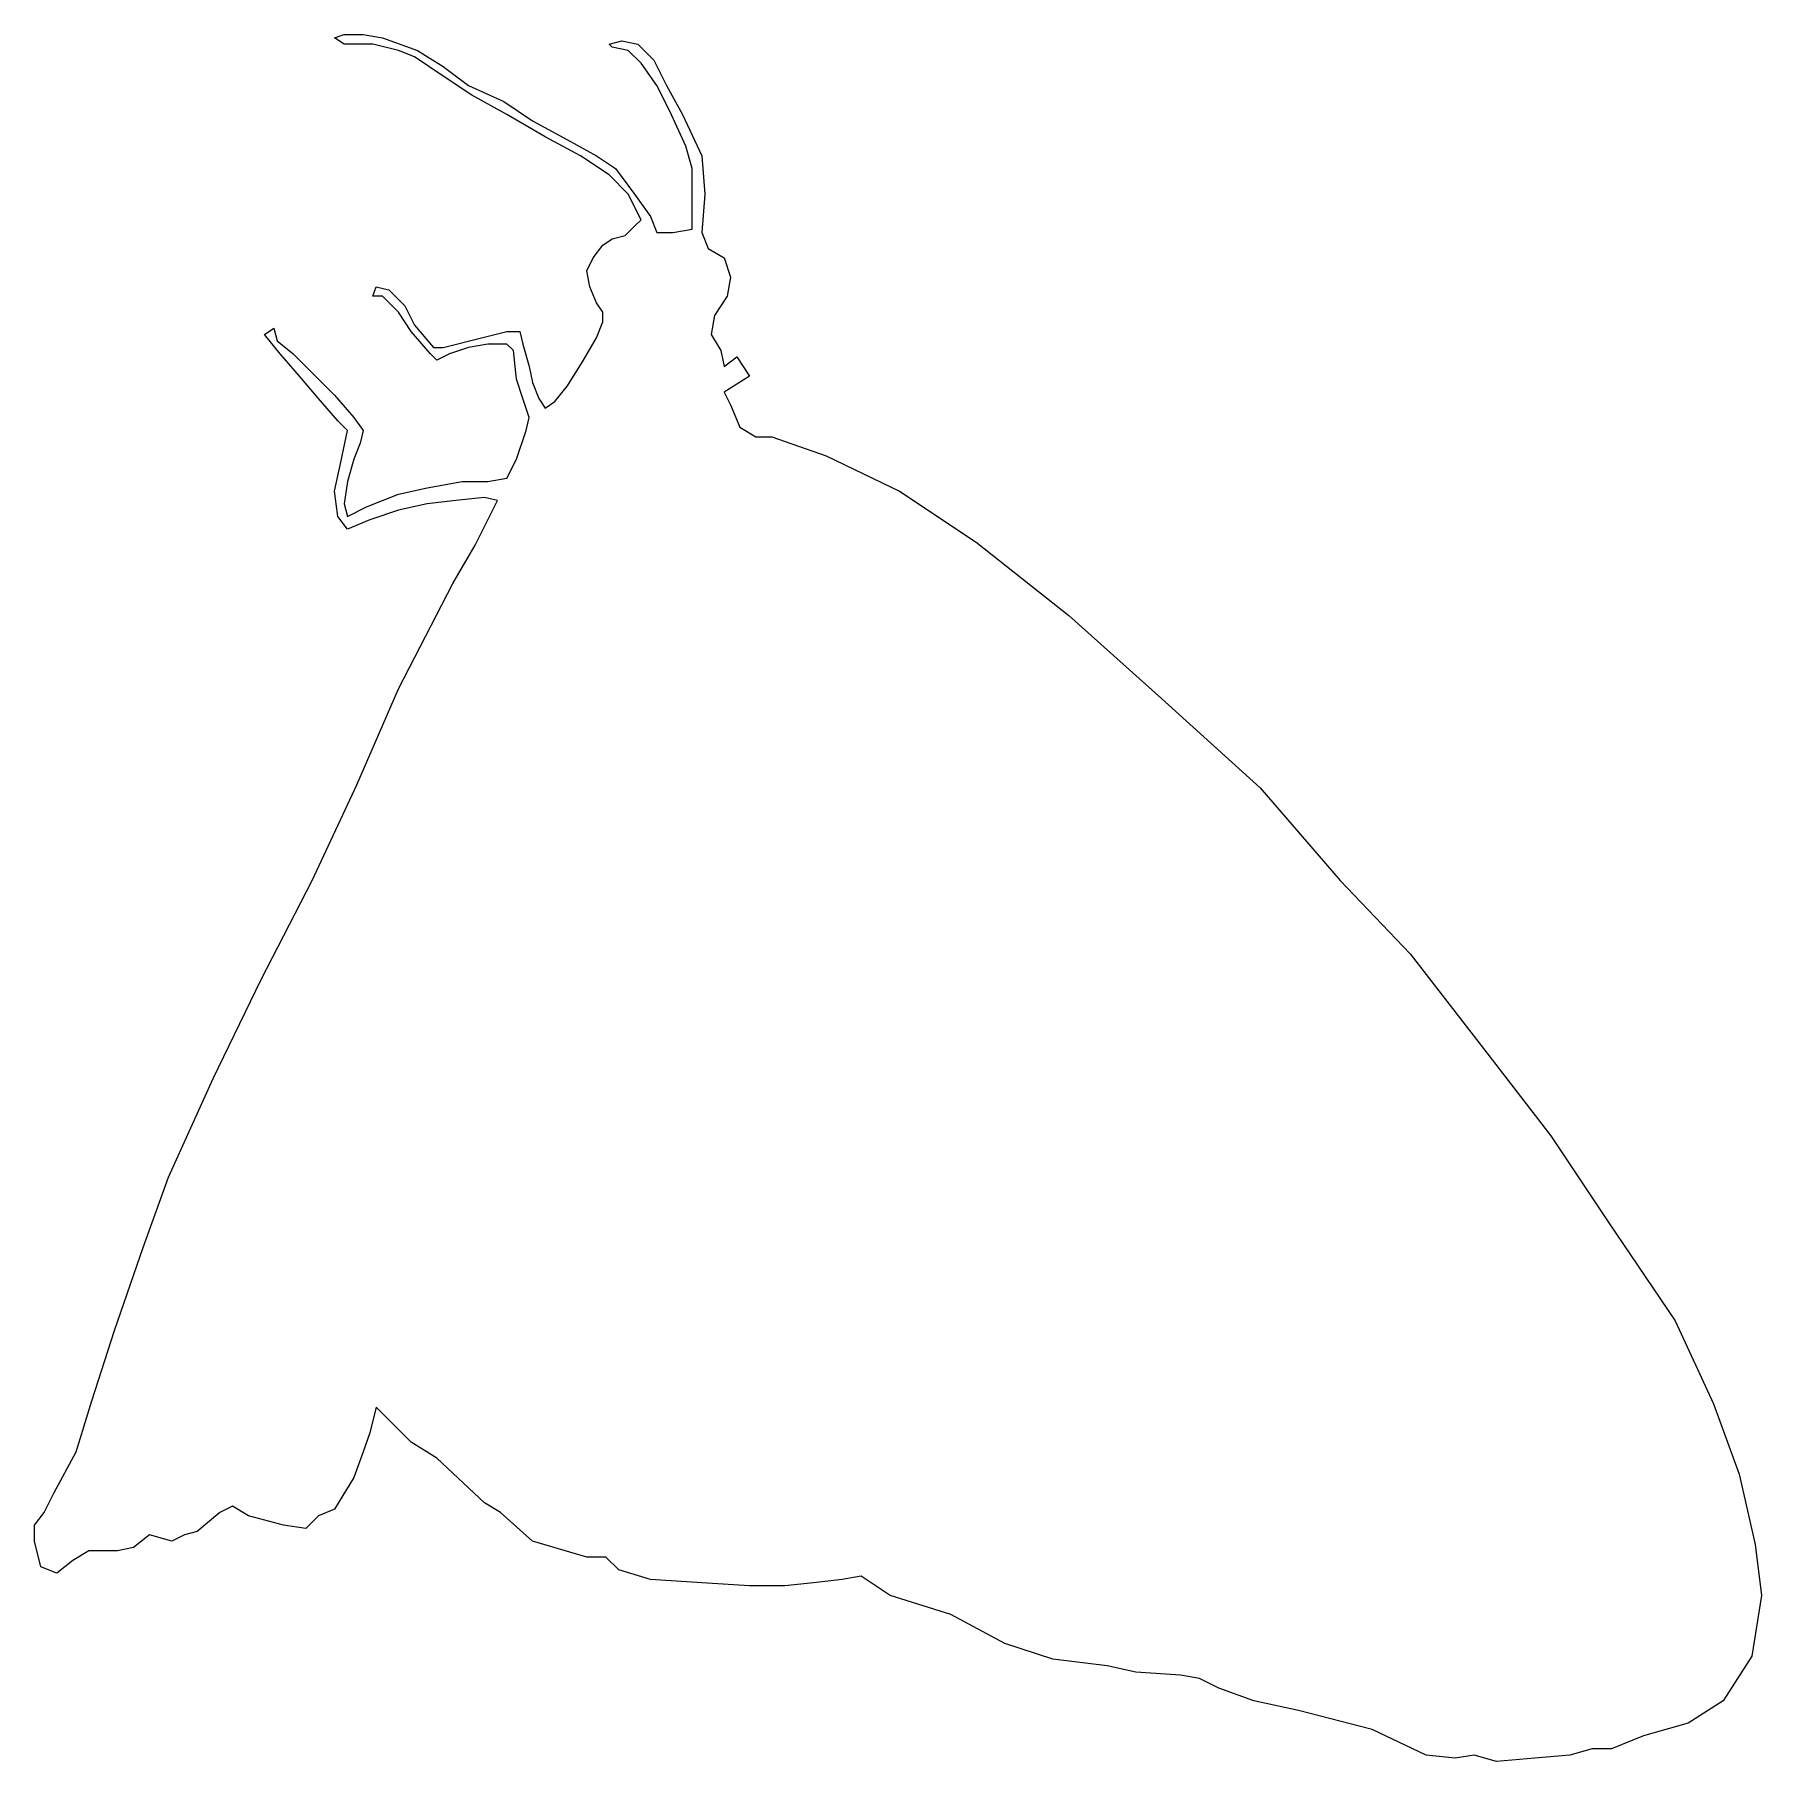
# Model space of a CAD drawing. Header units: centimetres. Extents: x -6.9 to 7.4, y -5.1 to 9.2.
import ezdxf

# ---------------------------------------------------------------- set-up
doc = ezdxf.new("R2010")
doc.units = ezdxf.units.CM
doc.header["$MEASUREMENT"] = 0
doc.layers.add('Layer 1', color=7, linetype='Continuous')

msp = doc.modelspace()

# ---------------------------------------------------------------- linework, layer by layer
at = {"layer": 'Layer 1'}
msp.add_open_spline([(-1.40825, 7.58561), (-1.40825, 7.58561), (-1.38176, 7.90311), (-1.38176, 7.90311), (-1.38176, 7.90311), (-1.38176, 7.90311), (-1.40825, 8.22061), (-1.40825, 8.22061), (-1.40825, 8.22061), (-1.40825, 8.22061), (-1.567, 8.56458), (-1.567, 8.56458), (-1.567, 8.56458), (-1.567, 8.56458), (-1.69926, 8.8027), (-1.69926, 8.8027), (-1.69926, 8.8027), (-1.69926, 8.8027), (-1.8051, 9.01436), (-1.8051, 9.01436), (-1.8051, 9.01436), (-1.8051, 9.01436), (-1.93741, 9.14667), (-1.93741, 9.14667), (-1.93741, 9.14667), (-1.93741, 9.14667), (-2.06969, 9.17311), (-2.06969, 9.17311), (-2.06969, 9.17311), (-2.06969, 9.17311), (-2.17551, 9.14667), (-2.17551, 9.14667), (-2.17551, 9.14667), (-2.17551, 9.14667), (-2.14907, 9.1202), (-2.14907, 9.1202), (-2.14907, 9.1202), (-2.14907, 9.1202), (-2.01676, 9.09376), (-2.01676, 9.09376), (-2.01676, 9.09376), (-2.01676, 9.09376), (-1.91094, 8.98792), (-1.91094, 8.98792), (-1.91094, 8.98792), (-1.91094, 8.98792), (-1.77866, 8.8027), (-1.77866, 8.8027), (-1.77866, 8.8027), (-1.77866, 8.8027), (-1.67282, 8.59104), (-1.67282, 8.59104), (-1.67282, 8.59104), (-1.67282, 8.59104), (-1.54051, 8.30001), (-1.54051, 8.30001), (-1.54051, 8.30001), (-1.54051, 8.30001), (-1.4876, 8.11479), (-1.4876, 8.11479), (-1.4876, 8.11479), (-1.4876, 8.11479), (-1.4876, 7.90311), (-1.4876, 7.90311), (-1.4876, 7.90311), (-1.4876, 7.90311), (-1.4876, 7.71792), (-1.4876, 7.71792), (-1.4876, 7.71792), (-1.4876, 7.71792), (-1.4876, 7.6121), (-1.4876, 7.6121), (-1.4876, 7.6121), (-1.4876, 7.6121), (-1.64635, 7.58561), (-1.64635, 7.58561), (-1.64635, 7.58561), (-1.64635, 7.58561), (-1.77866, 7.58561), (-1.77866, 7.58561), (-1.77866, 7.58561), (-1.77866, 7.58561), (-1.83157, 7.71792), (-1.83157, 7.71792), (-1.83157, 7.71792), (-1.83157, 7.71792), (-1.96385, 7.90311), (-1.96385, 7.90311), (-1.96385, 7.90311), (-1.96385, 7.90311), (-2.1226, 8.11479), (-2.1226, 8.11479), (-2.1226, 8.11479), (-2.1226, 8.11479), (-2.28135, 8.22061), (-2.28135, 8.22061), (-2.28135, 8.22061), (-2.28135, 8.22061), (-2.5195, 8.35292), (-2.5195, 8.35292), (-2.5195, 8.35292), (-2.5195, 8.35292), (-2.81051, 8.51167), (-2.81051, 8.51167), (-2.81051, 8.51167), (-2.81051, 8.51167), (-3.04866, 8.67042), (-3.04866, 8.67042), (-3.04866, 8.67042), (-3.04866, 8.67042), (-3.33969, 8.8027), (-3.33969, 8.8027), (-3.33969, 8.8027), (-3.33969, 8.8027), (-3.55135, 8.96145), (-3.55135, 8.96145), (-3.55135, 8.96145), (-3.55135, 8.96145), (-3.76301, 9.09376), (-3.76301, 9.09376), (-3.76301, 9.09376), (-3.76301, 9.09376), (-4.05407, 9.19958), (-4.05407, 9.19958), (-4.05407, 9.19958), (-4.05407, 9.19958), (-4.21282, 9.22604), (-4.21282, 9.22604), (-4.21282, 9.22604), (-4.21282, 9.22604), (-4.37157, 9.22604), (-4.37157, 9.22604), (-4.37157, 9.22604), (-4.37157, 9.22604), (-4.45092, 9.19958), (-4.45092, 9.19958), (-4.45092, 9.19958), (-4.45092, 9.19958), (-4.37157, 9.14667), (-4.37157, 9.14667), (-4.37157, 9.14667), (-4.37157, 9.14667), (-4.26573, 9.14667), (-4.26573, 9.14667), (-4.26573, 9.14667), (-4.26573, 9.14667), (-4.13342, 9.14667), (-4.13342, 9.14667), (-4.13342, 9.14667), (-4.13342, 9.14667), (-3.92176, 9.09376), (-3.92176, 9.09376), (-3.92176, 9.09376), (-3.92176, 9.09376), (-3.78948, 9.04083), (-3.78948, 9.04083), (-3.78948, 9.04083), (-3.78948, 9.04083), (-3.55135, 8.88208), (-3.55135, 8.88208), (-3.55135, 8.88208), (-3.55135, 8.88208), (-3.31323, 8.72333), (-3.31323, 8.72333), (-3.31323, 8.72333), (-3.31323, 8.72333), (-3.02219, 8.56458), (-3.02219, 8.56458), (-3.02219, 8.56458), (-3.02219, 8.56458), (-2.70469, 8.37936), (-2.70469, 8.37936), (-2.70469, 8.37936), (-2.70469, 8.37936), (-2.41366, 8.22061), (-2.41366, 8.22061), (-2.41366, 8.22061), (-2.41366, 8.22061), (-2.17551, 8.06186), (-2.17551, 8.06186), (-2.17551, 8.06186), (-2.17551, 8.06186), (-2.01676, 7.90311), (-2.01676, 7.90311), (-2.01676, 7.90311), (-2.01676, 7.90311), (-1.91094, 7.69145), (-1.91094, 7.69145), (-1.91094, 7.69145), (-1.91094, 7.69145), (-1.96385, 7.63854), (-1.96385, 7.63854), (-1.96385, 7.63854), (-1.96385, 7.63854), (-2.04325, 7.55917), (-2.04325, 7.55917), (-2.04325, 7.55917), (-2.04325, 7.55917), (-2.14907, 7.5327), (-2.14907, 7.5327), (-2.14907, 7.5327), (-2.14907, 7.5327), (-2.22844, 7.47979), (-2.22844, 7.47979), (-2.22844, 7.47979), (-2.22844, 7.47979), (-2.30782, 7.37395), (-2.30782, 7.37395), (-2.30782, 7.37395), (-2.30782, 7.37395), (-2.36075, 7.26811), (-2.36075, 7.26811), (-2.36075, 7.26811), (-2.36075, 7.26811), (-2.33426, 7.13583), (-2.33426, 7.13583), (-2.33426, 7.13583), (-2.33426, 7.13583), (-2.28135, 7.00354), (-2.28135, 7.00354), (-2.28135, 7.00354), (-2.28135, 7.00354), (-2.22844, 6.92417), (-2.22844, 6.92417), (-2.22844, 6.92417), (-2.22844, 6.92417), (-2.22844, 6.84479), (-2.22844, 6.84479), (-2.22844, 6.84479), (-2.22844, 6.84479), (-2.28135, 6.71251), (-2.28135, 6.71251), (-2.28135, 6.71251), (-2.28135, 6.71251), (-2.38719, 6.52729), (-2.38719, 6.52729), (-2.38719, 6.52729), (-2.38719, 6.52729), (-2.5195, 6.31561), (-2.5195, 6.31561), (-2.5195, 6.31561), (-2.5195, 6.31561), (-2.62532, 6.18333), (-2.62532, 6.18333), (-2.62532, 6.18333), (-2.62532, 6.18333), (-2.70469, 6.13042), (-2.70469, 6.13042), (-2.70469, 6.13042), (-2.70469, 6.13042), (-2.7576, 6.20979), (-2.7576, 6.20979), (-2.7576, 6.20979), (-2.7576, 6.20979), (-2.81051, 6.34208), (-2.81051, 6.34208), (-2.81051, 6.34208), (-2.81051, 6.34208), (-2.837, 6.47436), (-2.837, 6.47436), (-2.837, 6.47436), (-2.837, 6.47436), (-2.88991, 6.65958), (-2.88991, 6.65958), (-2.88991, 6.65958), (-2.88991, 6.65958), (-2.91635, 6.76542), (-2.91635, 6.76542), (-2.91635, 6.76542), (-2.91635, 6.76542), (-3.02219, 6.76542), (-3.02219, 6.76542), (-3.02219, 6.76542), (-3.02219, 6.76542), (-3.23385, 6.71251), (-3.23385, 6.71251), (-3.23385, 6.71251), (-3.23385, 6.71251), (-3.55135, 6.63311), (-3.55135, 6.63311), (-3.55135, 6.63311), (-3.55135, 6.63311), (-3.63073, 6.63311), (-3.63073, 6.63311), (-3.63073, 6.63311), (-3.63073, 6.63311), (-3.78948, 6.81835), (-3.78948, 6.81835), (-3.78948, 6.81835), (-3.78948, 6.81835), (-3.86885, 6.97708), (-3.86885, 6.97708), (-3.86885, 6.97708), (-3.86885, 6.97708), (-4.00116, 7.10936), (-4.00116, 7.10936), (-4.00116, 7.10936), (-4.00116, 7.10936), (-4.10698, 7.13583), (-4.10698, 7.13583), (-4.10698, 7.13583), (-4.10698, 7.13583), (-4.13342, 7.05645), (-4.13342, 7.05645), (-4.13342, 7.05645), (-4.13342, 7.05645), (-4.05407, 7.05645), (-4.05407, 7.05645), (-4.05407, 7.05645), (-4.05407, 7.05645), (-3.92176, 6.92417), (-3.92176, 6.92417), (-3.92176, 6.92417), (-3.92176, 6.92417), (-3.81592, 6.76542), (-3.81592, 6.76542), (-3.81592, 6.76542), (-3.81592, 6.76542), (-3.65717, 6.5802), (-3.65717, 6.5802), (-3.65717, 6.5802), (-3.65717, 6.5802), (-3.60426, 6.52729), (-3.60426, 6.52729), (-3.60426, 6.52729), (-3.60426, 6.52729), (-3.49842, 6.5802), (-3.49842, 6.5802), (-3.49842, 6.5802), (-3.49842, 6.5802), (-3.33969, 6.63311), (-3.33969, 6.63311), (-3.33969, 6.63311), (-3.33969, 6.63311), (-3.18094, 6.65958), (-3.18094, 6.65958), (-3.18094, 6.65958), (-3.18094, 6.65958), (-3.02219, 6.65958), (-3.02219, 6.65958), (-3.02219, 6.65958), (-3.02219, 6.65958), (-2.96926, 6.60667), (-2.96926, 6.60667), (-2.96926, 6.60667), (-2.96926, 6.60667), (-2.94282, 6.36854), (-2.94282, 6.36854), (-2.94282, 6.36854), (-2.94282, 6.36854), (-2.88991, 6.20979), (-2.88991, 6.20979), (-2.88991, 6.20979), (-2.88991, 6.20979), (-2.837, 6.05104), (-2.837, 6.05104), (-2.837, 6.05104), (-2.837, 6.05104), (-2.86344, 5.9452), (-2.86344, 5.9452), (-2.86344, 5.9452), (-2.86344, 5.9452), (-2.94282, 5.70708), (-2.94282, 5.70708), (-2.94282, 5.70708), (-2.94282, 5.70708), (-3.02219, 5.54833), (-3.02219, 5.54833), (-3.02219, 5.54833), (-3.02219, 5.54833), (-3.18094, 5.52188), (-3.18094, 5.52188), (-3.18094, 5.52188), (-3.18094, 5.52188), (-3.3926, 5.52188), (-3.3926, 5.52188), (-3.3926, 5.52188), (-3.3926, 5.52188), (-3.68366, 5.46895), (-3.68366, 5.46895), (-3.68366, 5.46895), (-3.68366, 5.46895), (-3.92176, 5.41604), (-3.92176, 5.41604), (-3.92176, 5.41604), (-3.92176, 5.41604), (-4.18635, 5.3102), (-4.18635, 5.3102), (-4.18635, 5.3102), (-4.18635, 5.3102), (-4.3451, 5.23083), (-4.3451, 5.23083), (-4.3451, 5.23083), (-4.3451, 5.23083), (-4.37157, 5.33667), (-4.37157, 5.33667), (-4.37157, 5.33667), (-4.37157, 5.33667), (-4.3451, 5.52188), (-4.3451, 5.52188), (-4.3451, 5.52188), (-4.3451, 5.52188), (-4.29217, 5.70708), (-4.29217, 5.70708), (-4.29217, 5.70708), (-4.29217, 5.70708), (-4.23926, 5.83936), (-4.23926, 5.83936), (-4.23926, 5.83936), (-4.23926, 5.83936), (-4.21282, 5.9452), (-4.21282, 5.9452), (-4.21282, 5.9452), (-4.21282, 5.9452), (-4.29217, 6.05104), (-4.29217, 6.05104), (-4.29217, 6.05104), (-4.29217, 6.05104), (-4.45092, 6.23623), (-4.45092, 6.23623), (-4.45092, 6.23623), (-4.45092, 6.23623), (-4.63616, 6.42145), (-4.63616, 6.42145), (-4.63616, 6.42145), (-4.63616, 6.42145), (-4.79491, 6.5802), (-4.79491, 6.5802), (-4.79491, 6.5802), (-4.79491, 6.5802), (-4.92717, 6.68604), (-4.92717, 6.68604), (-4.92717, 6.68604), (-4.92717, 6.68604), (-4.95366, 6.79186), (-4.95366, 6.79186), (-4.95366, 6.79186), (-4.95366, 6.79186), (-5.03301, 6.73895), (-5.03301, 6.73895), (-5.03301, 6.73895), (-5.03301, 6.73895), (-4.90073, 6.5802), (-4.90073, 6.5802), (-4.90073, 6.5802), (-4.90073, 6.5802), (-4.74198, 6.39498), (-4.74198, 6.39498), (-4.74198, 6.39498), (-4.74198, 6.39498), (-4.58323, 6.20979), (-4.58323, 6.20979), (-4.58323, 6.20979), (-4.58323, 6.20979), (-4.42448, 6.02458), (-4.42448, 6.02458), (-4.42448, 6.02458), (-4.42448, 6.02458), (-4.3451, 5.9452), (-4.3451, 5.9452), (-4.3451, 5.9452), (-4.3451, 5.9452), (-4.39801, 5.68061), (-4.39801, 5.68061), (-4.39801, 5.68061), (-4.39801, 5.68061), (-4.45092, 5.44248), (-4.45092, 5.44248), (-4.45092, 5.44248), (-4.45092, 5.44248), (-4.42448, 5.23083), (-4.42448, 5.23083), (-4.42448, 5.23083), (-4.42448, 5.23083), (-4.3451, 5.12501), (-4.3451, 5.12501), (-4.3451, 5.12501), (-4.3451, 5.12501), (-4.15991, 5.20436), (-4.15991, 5.20436), (-4.15991, 5.20436), (-4.15991, 5.20436), (-3.92176, 5.28376), (-3.92176, 5.28376), (-3.92176, 5.28376), (-3.92176, 5.28376), (-3.68366, 5.33667), (-3.68366, 5.33667), (-3.68366, 5.33667), (-3.68366, 5.33667), (-3.44551, 5.36311), (-3.44551, 5.36311), (-3.44551, 5.36311), (-3.44551, 5.36311), (-3.20741, 5.38958), (-3.20741, 5.38958), (-3.20741, 5.38958), (-3.20741, 5.38958), (-3.10157, 5.36311), (-3.10157, 5.36311), (-3.10157, 5.36311), (-3.10157, 5.36311), (-3.28676, 4.9927), (-3.28676, 4.9927), (-3.28676, 4.9927), (-3.28676, 4.9927), (-3.47198, 4.6752), (-3.47198, 4.6752), (-3.47198, 4.6752), (-3.47198, 4.6752), (-3.92176, 3.80208), (-3.92176, 3.80208), (-3.92176, 3.80208), (-3.92176, 3.80208), (-4.26573, 3.00833), (-4.26573, 3.00833), (-4.26573, 3.00833), (-4.26573, 3.00833), (-4.63616, 2.2146), (-4.63616, 2.2146), (-4.63616, 2.2146), (-4.63616, 2.2146), (-5.05948, 1.39436), (-5.05948, 1.39436), (-5.05948, 1.39436), (-5.05948, 1.39436), (-5.45635, 0.57417), (-5.45635, 0.57417), (-5.45635, 0.57417), (-5.45635, 0.57417), (-5.82676, -0.24605), (-5.82676, -0.24605), (-5.82676, -0.24605), (-5.82676, -0.24605), (-6.03842, -0.82812), (-6.03842, -0.82812), (-6.03842, -0.82812), (-6.03842, -0.82812), (-6.27657, -1.51605), (-6.27657, -1.51605), (-6.27657, -1.51605), (-6.27657, -1.51605), (-6.46176, -2.09814), (-6.46176, -2.09814), (-6.46176, -2.09814), (-6.46176, -2.09814), (-6.59407, -2.52146), (-6.59407, -2.52146), (-6.59407, -2.52146), (-6.59407, -2.52146), (-6.77926, -2.86542), (-6.77926, -2.86542), (-6.77926, -2.86542), (-6.77926, -2.86542), (-6.85866, -3.02417), (-6.85866, -3.02417), (-6.85866, -3.02417), (-6.85866, -3.02417), (-6.93801, -3.12999), (-6.93801, -3.12999), (-6.93801, -3.12999), (-6.93801, -3.12999), (-6.93801, -3.2623), (-6.93801, -3.2623), (-6.93801, -3.2623), (-6.93801, -3.2623), (-6.8851, -3.47396), (-6.8851, -3.47396), (-6.8851, -3.47396), (-6.8851, -3.47396), (-6.75282, -3.52689), (-6.75282, -3.52689), (-6.75282, -3.52689), (-6.75282, -3.52689), (-6.62051, -3.42105), (-6.62051, -3.42105), (-6.62051, -3.42105), (-6.62051, -3.42105), (-6.48823, -3.34167), (-6.48823, -3.34167), (-6.48823, -3.34167), (-6.48823, -3.34167), (-6.2501, -3.34167), (-6.2501, -3.34167), (-6.2501, -3.34167), (-6.2501, -3.34167), (-6.11782, -3.31521), (-6.11782, -3.31521), (-6.11782, -3.31521), (-6.11782, -3.31521), (-5.98551, -3.20939), (-5.98551, -3.20939), (-5.98551, -3.20939), (-5.98551, -3.20939), (-5.80032, -3.2623), (-5.80032, -3.2623), (-5.80032, -3.2623), (-5.80032, -3.2623), (-5.69448, -3.20939), (-5.69448, -3.20939), (-5.69448, -3.20939), (-5.69448, -3.20939), (-5.58866, -3.18292), (-5.58866, -3.18292), (-5.58866, -3.18292), (-5.58866, -3.18292), (-5.40342, -3.02417), (-5.40342, -3.02417), (-5.40342, -3.02417), (-5.40342, -3.02417), (-5.2976, -2.97127), (-5.2976, -2.97127), (-5.2976, -2.97127), (-5.2976, -2.97127), (-5.16532, -3.05062), (-5.16532, -3.05062), (-5.16532, -3.05062), (-5.16532, -3.05062), (-4.87426, -3.12999), (-4.87426, -3.12999), (-4.87426, -3.12999), (-4.87426, -3.12999), (-4.68907, -3.15646), (-4.68907, -3.15646), (-4.68907, -3.15646), (-4.68907, -3.15646), (-4.58323, -3.05062), (-4.58323, -3.05062), (-4.58323, -3.05062), (-4.58323, -3.05062), (-4.45092, -2.99771), (-4.45092, -2.99771), (-4.45092, -2.99771), (-4.45092, -2.99771), (-4.29217, -2.73314), (-4.29217, -2.73314), (-4.29217, -2.73314), (-4.29217, -2.73314), (-4.21282, -2.52146), (-4.21282, -2.52146), (-4.21282, -2.52146), (-4.21282, -2.52146), (-4.15991, -2.36271), (-4.15991, -2.36271), (-4.15991, -2.36271), (-4.15991, -2.36271), (-4.10698, -2.15105), (-4.10698, -2.15105), (-4.10698, -2.15105), (-4.10698, -2.15105), (-3.81592, -2.44208), (-3.81592, -2.44208), (-3.81592, -2.44208), (-3.81592, -2.44208), (-3.60426, -2.57439), (-3.60426, -2.57439), (-3.60426, -2.57439), (-3.60426, -2.57439), (-3.20741, -2.9448), (-3.20741, -2.9448), (-3.20741, -2.9448), (-3.20741, -2.9448), (-3.0751, -3.02417), (-3.0751, -3.02417), (-3.0751, -3.02417), (-3.0751, -3.02417), (-2.81051, -3.2623), (-2.81051, -3.2623), (-2.81051, -3.2623), (-2.81051, -3.2623), (-2.36075, -3.39458), (-2.36075, -3.39458), (-2.36075, -3.39458), (-2.36075, -3.39458), (-2.202, -3.39458), (-2.202, -3.39458), (-2.202, -3.39458), (-2.202, -3.39458), (-2.09616, -3.50042), (-2.09616, -3.50042), (-2.09616, -3.50042), (-2.09616, -3.50042), (-1.83157, -3.5798), (-1.83157, -3.5798), (-1.83157, -3.5798), (-1.83157, -3.5798), (-1.40825, -3.60627), (-1.40825, -3.60627), (-1.40825, -3.60627), (-1.40825, -3.60627), (-1.01135, -3.63271), (-1.01135, -3.63271), (-1.01135, -3.63271), (-1.01135, -3.63271), (-0.72032, -3.63271), (-0.72032, -3.63271), (-0.72032, -3.63271), (-0.72032, -3.63271), (-0.48219, -3.60627), (-0.48219, -3.60627), (-0.48219, -3.60627), (-0.48219, -3.60627), (-0.24407, -3.5798), (-0.24407, -3.5798), (-0.24407, -3.5798), (-0.24407, -3.5798), (-0.08532, -3.55333), (-0.08532, -3.55333), (-0.08532, -3.55333), (-0.08532, -3.55333), (0.15281, -3.71208), (0.15281, -3.71208), (0.15281, -3.71208), (0.15281, -3.71208), (0.65552, -3.87083), (0.65552, -3.87083), (0.65552, -3.87083), (0.65552, -3.87083), (1.10531, -4.10896), (1.10531, -4.10896), (1.10531, -4.10896), (1.10531, -4.10896), (1.50218, -4.24124), (1.50218, -4.24124), (1.50218, -4.24124), (1.50218, -4.24124), (1.95199, -4.29417), (1.95199, -4.29417), (1.95199, -4.29417), (1.95199, -4.29417), (2.19012, -4.34708), (2.19012, -4.34708), (2.19012, -4.34708), (2.19012, -4.34708), (2.56052, -4.37355), (2.56052, -4.37355), (2.56052, -4.37355), (2.56052, -4.37355), (2.71927, -4.40002), (2.71927, -4.40002), (2.71927, -4.40002), (2.71927, -4.40002), (2.87802, -4.47939), (2.87802, -4.47939), (2.87802, -4.47939), (2.87802, -4.47939), (3.16906, -4.58521), (3.16906, -4.58521), (3.16906, -4.58521), (3.16906, -4.58521), (3.53946, -4.66458), (3.53946, -4.66458), (3.53946, -4.66458), (3.53946, -4.66458), (4.14802, -4.82333), (4.14802, -4.82333), (4.14802, -4.82333), (4.14802, -4.82333), (4.59781, -5.03499), (4.59781, -5.03499), (4.59781, -5.03499), (4.59781, -5.03499), (4.83593, -5.06146), (4.83593, -5.06146), (4.83593, -5.06146), (4.83593, -5.06146), (4.99468, -5.03499), (4.99468, -5.03499), (4.99468, -5.03499), (4.99468, -5.03499), (5.1799, -5.08792), (5.1799, -5.08792), (5.1799, -5.08792), (5.1799, -5.08792), (5.4974, -5.06146), (5.4974, -5.06146), (5.4974, -5.06146), (5.4974, -5.06146), (5.78843, -5.03499), (5.78843, -5.03499), (5.78843, -5.03499), (5.78843, -5.03499), (5.97365, -4.98208), (5.97365, -4.98208), (5.97365, -4.98208), (5.97365, -4.98208), (6.1324, -4.98208), (6.1324, -4.98208), (6.1324, -4.98208), (6.1324, -4.98208), (6.39696, -4.87624), (6.39696, -4.87624), (6.39696, -4.87624), (6.39696, -4.87624), (6.7674, -4.7704), (6.7674, -4.7704), (6.7674, -4.7704), (6.7674, -4.7704), (7.05843, -4.58521), (7.05843, -4.58521), (7.05843, -4.58521), (7.05843, -4.58521), (7.29656, -4.2148), (7.29656, -4.2148), (7.29656, -4.2148), (7.29656, -4.2148), (7.37593, -3.71208), (7.37593, -3.71208), (7.37593, -3.71208), (7.37593, -3.71208), (7.32302, -3.28874), (7.32302, -3.28874), (7.32302, -3.28874), (7.32302, -3.28874), (7.19071, -2.70667), (7.19071, -2.70667), (7.19071, -2.70667), (7.19071, -2.70667), (6.97906, -2.12458), (6.97906, -2.12458), (6.97906, -2.12458), (6.97906, -2.12458), (6.66156, -1.43667), (6.66156, -1.43667), (6.66156, -1.43667), (6.66156, -1.43667), (6.10593, -0.61646), (6.10593, -0.61646), (6.10593, -0.61646), (6.10593, -0.61646), (5.62968, 0.09792), (5.62968, 0.09792), (5.62968, 0.09792), (5.62968, 0.09792), (5.10052, 0.78583), (5.10052, 0.78583), (5.10052, 0.78583), (5.10052, 0.78583), (4.46552, 1.60604), (4.46552, 1.60604), (4.46552, 1.60604), (4.46552, 1.60604), (3.88343, 2.2146), (3.88343, 2.2146), (3.88343, 2.2146), (3.88343, 2.2146), (3.22196, 2.98186), (3.22196, 2.98186), (3.22196, 2.98186), (3.22196, 2.98186), (2.40177, 3.7227), (2.40177, 3.7227), (2.40177, 3.7227), (2.40177, 3.7227), (1.63449, 4.41061), (1.63449, 4.41061), (1.63449, 4.41061), (1.63449, 4.41061), (0.86718, 5.01917), (0.86718, 5.01917), (0.86718, 5.01917), (0.86718, 5.01917), (0.23218, 5.44248), (0.23218, 5.44248), (0.23218, 5.44248), (0.23218, 5.44248), (-0.37635, 5.73354), (-0.37635, 5.73354), (-0.37635, 5.73354), (-0.37635, 5.73354), (-0.82616, 5.89229), (-0.82616, 5.89229), (-0.82616, 5.89229), (-0.82616, 5.89229), (-0.95844, 5.89229), (-0.95844, 5.89229), (-0.95844, 5.89229), (-0.95844, 5.89229), (-1.09075, 5.97167), (-1.09075, 5.97167), (-1.09075, 5.97167), (-1.09075, 5.97167), (-1.1701, 6.15688), (-1.1701, 6.15688), (-1.1701, 6.15688), (-1.1701, 6.15688), (-1.22301, 6.2627), (-1.22301, 6.2627), (-1.22301, 6.2627), (-1.22301, 6.2627), (-1.01135, 6.39498), (-1.01135, 6.39498), (-1.01135, 6.39498), (-1.01135, 6.39498), (-1.11719, 6.55376), (-1.11719, 6.55376), (-1.11719, 6.55376), (-1.11719, 6.55376), (-1.22301, 6.47436), (-1.22301, 6.47436), (-1.22301, 6.47436), (-1.22301, 6.47436), (-1.2495, 6.60667), (-1.2495, 6.60667), (-1.2495, 6.60667), (-1.2495, 6.60667), (-1.32885, 6.73895), (-1.32885, 6.73895), (-1.32885, 6.73895), (-1.32885, 6.73895), (-1.30241, 6.8977), (-1.30241, 6.8977), (-1.30241, 6.8977), (-1.30241, 6.8977), (-1.19657, 7.05645), (-1.19657, 7.05645), (-1.19657, 7.05645), (-1.19657, 7.05645), (-1.1701, 7.2152), (-1.1701, 7.2152), (-1.1701, 7.2152), (-1.1701, 7.2152), (-1.22301, 7.37395), (-1.22301, 7.37395), (-1.22301, 7.37395), (-1.22301, 7.37395), (-1.35532, 7.45333), (-1.35532, 7.45333), (-1.35532, 7.45333), (-1.35532, 7.45333), (-1.40825, 7.58561), (-1.40825, 7.58561)], degree=3, knots=[0, 0, 0, 0, 0.0042735, 0.0042735, 0.0042735, 0.0042735, 0.00854701, 0.00854701, 0.00854701, 0.00854701, 0.01282051, 0.01282051, 0.01282051, 0.01282051, 0.01709402, 0.01709402, 0.01709402, 0.01709402, 0.02136752, 0.02136752, 0.02136752, 0.02136752, 0.02564103, 0.02564103, 0.02564103, 0.02564103, 0.02991453, 0.02991453, 0.02991453, 0.02991453, 0.03418803, 0.03418803, 0.03418803, 0.03418803, 0.03846154, 0.03846154, 0.03846154, 0.03846154, 0.04273504, 0.04273504, 0.04273504, 0.04273504, 0.04700855, 0.04700855, 0.04700855, 0.04700855, 0.05128205, 0.05128205, 0.05128205, 0.05128205, 0.05555556, 0.05555556, 0.05555556, 0.05555556, 0.05982906, 0.05982906, 0.05982906, 0.05982906, 0.06410256, 0.06410256, 0.06410256, 0.06410256, 0.06837607, 0.06837607, 0.06837607, 0.06837607, 0.07264957, 0.07264957, 0.07264957, 0.07264957, 0.07692308, 0.07692308, 0.07692308, 0.07692308, 0.08119658, 0.08119658, 0.08119658, 0.08119658, 0.08547009, 0.08547009, 0.08547009, 0.08547009, 0.08974359, 0.08974359, 0.08974359, 0.08974359, 0.09401709, 0.09401709, 0.09401709, 0.09401709, 0.0982906, 0.0982906, 0.0982906, 0.0982906, 0.1025641, 0.1025641, 0.1025641, 0.1025641, 0.10683761, 0.10683761, 0.10683761, 0.10683761, 0.11111111, 0.11111111, 0.11111111, 0.11111111, 0.11538462, 0.11538462, 0.11538462, 0.11538462, 0.11965812, 0.11965812, 0.11965812, 0.11965812, 0.12393162, 0.12393162, 0.12393162, 0.12393162, 0.12820513, 0.12820513, 0.12820513, 0.12820513, 0.13247863, 0.13247863, 0.13247863, 0.13247863, 0.13675214, 0.13675214, 0.13675214, 0.13675214, 0.14102564, 0.14102564, 0.14102564, 0.14102564, 0.14529915, 0.14529915, 0.14529915, 0.14529915, 0.14957265, 0.14957265, 0.14957265, 0.14957265, 0.15384615, 0.15384615, 0.15384615, 0.15384615, 0.15811966, 0.15811966, 0.15811966, 0.15811966, 0.16239316, 0.16239316, 0.16239316, 0.16239316, 0.16666667, 0.16666667, 0.16666667, 0.16666667, 0.17094017, 0.17094017, 0.17094017, 0.17094017, 0.17521368, 0.17521368, 0.17521368, 0.17521368, 0.17948718, 0.17948718, 0.17948718, 0.17948718, 0.18376068, 0.18376068, 0.18376068, 0.18376068, 0.18803419, 0.18803419, 0.18803419, 0.18803419, 0.19230769, 0.19230769, 0.19230769, 0.19230769, 0.1965812, 0.1965812, 0.1965812, 0.1965812, 0.2008547, 0.2008547, 0.2008547, 0.2008547, 0.20512821, 0.20512821, 0.20512821, 0.20512821, 0.20940171, 0.20940171, 0.20940171, 0.20940171, 0.21367521, 0.21367521, 0.21367521, 0.21367521, 0.21794872, 0.21794872, 0.21794872, 0.21794872, 0.22222222, 0.22222222, 0.22222222, 0.22222222, 0.22649573, 0.22649573, 0.22649573, 0.22649573, 0.23076923, 0.23076923, 0.23076923, 0.23076923, 0.23504274, 0.23504274, 0.23504274, 0.23504274, 0.23931624, 0.23931624, 0.23931624, 0.23931624, 0.24358974, 0.24358974, 0.24358974, 0.24358974, 0.24786325, 0.24786325, 0.24786325, 0.24786325, 0.25213675, 0.25213675, 0.25213675, 0.25213675, 0.25641026, 0.25641026, 0.25641026, 0.25641026, 0.26068376, 0.26068376, 0.26068376, 0.26068376, 0.26495726, 0.26495726, 0.26495726, 0.26495726, 0.26923077, 0.26923077, 0.26923077, 0.26923077, 0.27350427, 0.27350427, 0.27350427, 0.27350427, 0.27777778, 0.27777778, 0.27777778, 0.27777778, 0.28205128, 0.28205128, 0.28205128, 0.28205128, 0.28632479, 0.28632479, 0.28632479, 0.28632479, 0.29059829, 0.29059829, 0.29059829, 0.29059829, 0.29487179, 0.29487179, 0.29487179, 0.29487179, 0.2991453, 0.2991453, 0.2991453, 0.2991453, 0.3034188, 0.3034188, 0.3034188, 0.3034188, 0.30769231, 0.30769231, 0.30769231, 0.30769231, 0.31196581, 0.31196581, 0.31196581, 0.31196581, 0.31623932, 0.31623932, 0.31623932, 0.31623932, 0.32051282, 0.32051282, 0.32051282, 0.32051282, 0.32478632, 0.32478632, 0.32478632, 0.32478632, 0.32905983, 0.32905983, 0.32905983, 0.32905983, 0.33333333, 0.33333333, 0.33333333, 0.33333333, 0.33760684, 0.33760684, 0.33760684, 0.33760684, 0.34188034, 0.34188034, 0.34188034, 0.34188034, 0.34615385, 0.34615385, 0.34615385, 0.34615385, 0.35042735, 0.35042735, 0.35042735, 0.35042735, 0.35470085, 0.35470085, 0.35470085, 0.35470085, 0.35897436, 0.35897436, 0.35897436, 0.35897436, 0.36324786, 0.36324786, 0.36324786, 0.36324786, 0.36752137, 0.36752137, 0.36752137, 0.36752137, 0.37179487, 0.37179487, 0.37179487, 0.37179487, 0.37606838, 0.37606838, 0.37606838, 0.37606838, 0.38034188, 0.38034188, 0.38034188, 0.38034188, 0.38461538, 0.38461538, 0.38461538, 0.38461538, 0.38888889, 0.38888889, 0.38888889, 0.38888889, 0.39316239, 0.39316239, 0.39316239, 0.39316239, 0.3974359, 0.3974359, 0.3974359, 0.3974359, 0.4017094, 0.4017094, 0.4017094, 0.4017094, 0.40598291, 0.40598291, 0.40598291, 0.40598291, 0.41025641, 0.41025641, 0.41025641, 0.41025641, 0.41452991, 0.41452991, 0.41452991, 0.41452991, 0.41880342, 0.41880342, 0.41880342, 0.41880342, 0.42307692, 0.42307692, 0.42307692, 0.42307692, 0.42735043, 0.42735043, 0.42735043, 0.42735043, 0.43162393, 0.43162393, 0.43162393, 0.43162393, 0.43589744, 0.43589744, 0.43589744, 0.43589744, 0.44017094, 0.44017094, 0.44017094, 0.44017094, 0.44444444, 0.44444444, 0.44444444, 0.44444444, 0.44871795, 0.44871795, 0.44871795, 0.44871795, 0.45299145, 0.45299145, 0.45299145, 0.45299145, 0.45726496, 0.45726496, 0.45726496, 0.45726496, 0.46153846, 0.46153846, 0.46153846, 0.46153846, 0.46581197, 0.46581197, 0.46581197, 0.46581197, 0.47008547, 0.47008547, 0.47008547, 0.47008547, 0.47435897, 0.47435897, 0.47435897, 0.47435897, 0.47863248, 0.47863248, 0.47863248, 0.47863248, 0.48290598, 0.48290598, 0.48290598, 0.48290598, 0.48717949, 0.48717949, 0.48717949, 0.48717949, 0.49145299, 0.49145299, 0.49145299, 0.49145299, 0.4957265, 0.4957265, 0.4957265, 0.4957265, 0.5, 0.5, 0.5, 0.5, 0.5042735, 0.5042735, 0.5042735, 0.5042735, 0.50854701, 0.50854701, 0.50854701, 0.50854701, 0.51282051, 0.51282051, 0.51282051, 0.51282051, 0.51709402, 0.51709402, 0.51709402, 0.51709402, 0.52136752, 0.52136752, 0.52136752, 0.52136752, 0.52564103, 0.52564103, 0.52564103, 0.52564103, 0.52991453, 0.52991453, 0.52991453, 0.52991453, 0.53418803, 0.53418803, 0.53418803, 0.53418803, 0.53846154, 0.53846154, 0.53846154, 0.53846154, 0.54273504, 0.54273504, 0.54273504, 0.54273504, 0.54700855, 0.54700855, 0.54700855, 0.54700855, 0.55128205, 0.55128205, 0.55128205, 0.55128205, 0.55555556, 0.55555556, 0.55555556, 0.55555556, 0.55982906, 0.55982906, 0.55982906, 0.55982906, 0.56410256, 0.56410256, 0.56410256, 0.56410256, 0.56837607, 0.56837607, 0.56837607, 0.56837607, 0.57264957, 0.57264957, 0.57264957, 0.57264957, 0.57692308, 0.57692308, 0.57692308, 0.57692308, 0.58119658, 0.58119658, 0.58119658, 0.58119658, 0.58547009, 0.58547009, 0.58547009, 0.58547009, 0.58974359, 0.58974359, 0.58974359, 0.58974359, 0.59401709, 0.59401709, 0.59401709, 0.59401709, 0.5982906, 0.5982906, 0.5982906, 0.5982906, 0.6025641, 0.6025641, 0.6025641, 0.6025641, 0.60683761, 0.60683761, 0.60683761, 0.60683761, 0.61111111, 0.61111111, 0.61111111, 0.61111111, 0.61538462, 0.61538462, 0.61538462, 0.61538462, 0.61965812, 0.61965812, 0.61965812, 0.61965812, 0.62393162, 0.62393162, 0.62393162, 0.62393162, 0.62820513, 0.62820513, 0.62820513, 0.62820513, 0.63247863, 0.63247863, 0.63247863, 0.63247863, 0.63675214, 0.63675214, 0.63675214, 0.63675214, 0.64102564, 0.64102564, 0.64102564, 0.64102564, 0.64529915, 0.64529915, 0.64529915, 0.64529915, 0.64957265, 0.64957265, 0.64957265, 0.64957265, 0.65384615, 0.65384615, 0.65384615, 0.65384615, 0.65811966, 0.65811966, 0.65811966, 0.65811966, 0.66239316, 0.66239316, 0.66239316, 0.66239316, 0.66666667, 0.66666667, 0.66666667, 0.66666667, 0.67094017, 0.67094017, 0.67094017, 0.67094017, 0.67521368, 0.67521368, 0.67521368, 0.67521368, 0.67948718, 0.67948718, 0.67948718, 0.67948718, 0.68376068, 0.68376068, 0.68376068, 0.68376068, 0.68803419, 0.68803419, 0.68803419, 0.68803419, 0.69230769, 0.69230769, 0.69230769, 0.69230769, 0.6965812, 0.6965812, 0.6965812, 0.6965812, 0.7008547, 0.7008547, 0.7008547, 0.7008547, 0.70512821, 0.70512821, 0.70512821, 0.70512821, 0.70940171, 0.70940171, 0.70940171, 0.70940171, 0.71367521, 0.71367521, 0.71367521, 0.71367521, 0.71794872, 0.71794872, 0.71794872, 0.71794872, 0.72222222, 0.72222222, 0.72222222, 0.72222222, 0.72649573, 0.72649573, 0.72649573, 0.72649573, 0.73076923, 0.73076923, 0.73076923, 0.73076923, 0.73504274, 0.73504274, 0.73504274, 0.73504274, 0.73931624, 0.73931624, 0.73931624, 0.73931624, 0.74358974, 0.74358974, 0.74358974, 0.74358974, 0.74786325, 0.74786325, 0.74786325, 0.74786325, 0.75213675, 0.75213675, 0.75213675, 0.75213675, 0.75641026, 0.75641026, 0.75641026, 0.75641026, 0.76068376, 0.76068376, 0.76068376, 0.76068376, 0.76495726, 0.76495726, 0.76495726, 0.76495726, 0.76923077, 0.76923077, 0.76923077, 0.76923077, 0.77350427, 0.77350427, 0.77350427, 0.77350427, 0.77777778, 0.77777778, 0.77777778, 0.77777778, 0.78205128, 0.78205128, 0.78205128, 0.78205128, 0.78632479, 0.78632479, 0.78632479, 0.78632479, 0.79059829, 0.79059829, 0.79059829, 0.79059829, 0.79487179, 0.79487179, 0.79487179, 0.79487179, 0.7991453, 0.7991453, 0.7991453, 0.7991453, 0.8034188, 0.8034188, 0.8034188, 0.8034188, 0.80769231, 0.80769231, 0.80769231, 0.80769231, 0.81196581, 0.81196581, 0.81196581, 0.81196581, 0.81623932, 0.81623932, 0.81623932, 0.81623932, 0.82051282, 0.82051282, 0.82051282, 0.82051282, 0.82478632, 0.82478632, 0.82478632, 0.82478632, 0.82905983, 0.82905983, 0.82905983, 0.82905983, 0.83333333, 0.83333333, 0.83333333, 0.83333333, 0.83760684, 0.83760684, 0.83760684, 0.83760684, 0.84188034, 0.84188034, 0.84188034, 0.84188034, 0.84615385, 0.84615385, 0.84615385, 0.84615385, 0.85042735, 0.85042735, 0.85042735, 0.85042735, 0.85470085, 0.85470085, 0.85470085, 0.85470085, 0.85897436, 0.85897436, 0.85897436, 0.85897436, 0.86324786, 0.86324786, 0.86324786, 0.86324786, 0.86752137, 0.86752137, 0.86752137, 0.86752137, 0.87179487, 0.87179487, 0.87179487, 0.87179487, 0.87606838, 0.87606838, 0.87606838, 0.87606838, 0.88034188, 0.88034188, 0.88034188, 0.88034188, 0.88461538, 0.88461538, 0.88461538, 0.88461538, 0.88888889, 0.88888889, 0.88888889, 0.88888889, 0.89316239, 0.89316239, 0.89316239, 0.89316239, 0.8974359, 0.8974359, 0.8974359, 0.8974359, 0.9017094, 0.9017094, 0.9017094, 0.9017094, 0.90598291, 0.90598291, 0.90598291, 0.90598291, 0.91025641, 0.91025641, 0.91025641, 0.91025641, 0.91452991, 0.91452991, 0.91452991, 0.91452991, 0.91880342, 0.91880342, 0.91880342, 0.91880342, 0.92307692, 0.92307692, 0.92307692, 0.92307692, 0.92735043, 0.92735043, 0.92735043, 0.92735043, 0.93162393, 0.93162393, 0.93162393, 0.93162393, 0.93589744, 0.93589744, 0.93589744, 0.93589744, 0.94017094, 0.94017094, 0.94017094, 0.94017094, 0.94444444, 0.94444444, 0.94444444, 0.94444444, 0.94871795, 0.94871795, 0.94871795, 0.94871795, 0.95299145, 0.95299145, 0.95299145, 0.95299145, 0.95726496, 0.95726496, 0.95726496, 0.95726496, 0.96153846, 0.96153846, 0.96153846, 0.96153846, 0.96581197, 0.96581197, 0.96581197, 0.96581197, 0.97008547, 0.97008547, 0.97008547, 0.97008547, 0.97435897, 0.97435897, 0.97435897, 0.97435897, 0.97863248, 0.97863248, 0.97863248, 0.97863248, 0.98290598, 0.98290598, 0.98290598, 0.98290598, 0.98717949, 0.98717949, 0.98717949, 0.98717949, 0.99145299, 0.99145299, 0.99145299, 0.99145299, 1, 1, 1, 1], dxfattribs=at)

doc.saveas('drawing.dxf')
